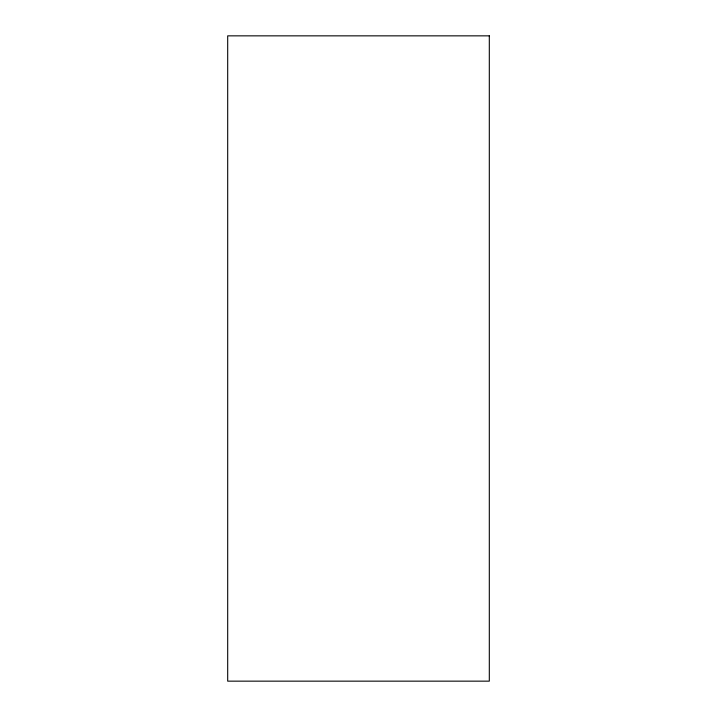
<?xml version="1.0" encoding="UTF-8"?>
<svg xmlns="http://www.w3.org/2000/svg" width="717" height="717" viewBox="0 0 717 717"><rect width="100%" height="100%" fill="white"/><g stroke="black" fill="none" stroke-linecap="round" stroke-linejoin="round"><path stroke-width="1.08" d="M489.308 35.85L227.692 35.85L227.692 681.15L489.308 681.15L489.308 35.85"/></g></svg>
